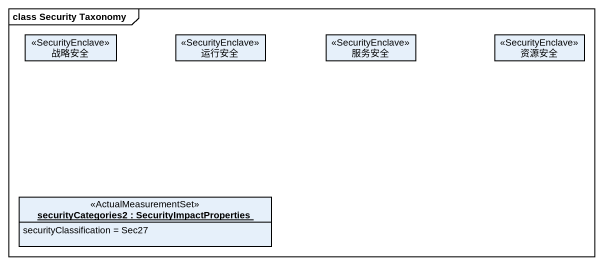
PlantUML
@startuml
mainframe class Security Taxonomy
hide circle
hide empty members
class 战略安全 <<SecurityEnclave>>
class 运行安全 <<SecurityEnclave>>
class 服务安全 <<SecurityEnclave>>
class 资源安全 <<SecurityEnclave>>
object "securityCategories2 : SecurityImpactProperties" as securityCategories2 <<ActualMeasurementSet>> {
  securityClassification = Sec27
}
@enduml
